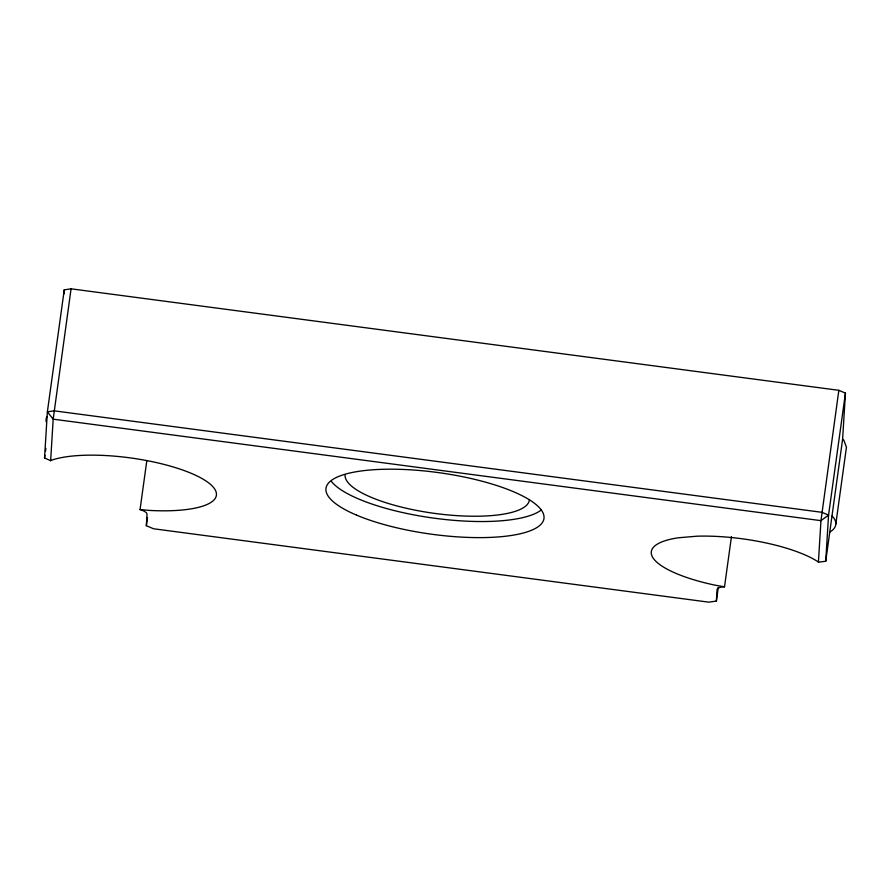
<?xml version="1.0" encoding="UTF-8"?>
<svg xmlns="http://www.w3.org/2000/svg" width="891" height="891" viewBox="0 0 891 891"><rect width="100%" height="100%" fill="white"/><g stroke="black" fill="none" stroke-linecap="round" stroke-linejoin="round"><path stroke-width="1.34" d="M146.815 460.692L140.054 509.541L149.142 510.398A89.534 25.215 7.9 0 0 199.005 476.93A89.534 25.215 7.9 0 0 51.578 460.213L50.642 460.703L44.55 457.996L47.368 411.854L64.252 289.853L71.068 288.829L838.843 390.314L845.436 393.109L842.608 439.241L825.734 561.252L818.417 562.188L817.559 561.464A89.534 25.215 7.9 0 0 696.896 536.204L678.274 537.785A89.534 25.215 7.9 0 0 715.473 585.253L724.517 586.79L731.455 536.605M50.642 460.703L53.182 419.171L71.068 288.829M64.007 293.919L64.252 289.853M718.269 587.381L716.386 601.046L708.868 602.171L153.597 528.775L146.336 525.701L147.026 514.252A15.971 4.5 7.9 0 0 140.667 509.73L140.054 509.541M716.386 601.046L717.077 589.597A15.971 4.5 7.9 0 1 723.893 586.813L724.517 586.79M818.417 562.188L820.956 520.656L838.843 390.314M825.734 561.252L828.552 515.109L845.436 393.109M44.55 457.996L44.929 455.256M45.497 451.158L45.875 448.418M146.336 525.701L147.46 517.504M835.814 524.097L846.45 447.215L843.822 440.277L842.608 439.241M831.971 516.123L833.185 517.159A89.534 25.215 7.9 0 1 829.588 532.228M541.283 509.953A110.038 30.985 7.9 0 1 433.939 518.15A110.038 30.985 7.9 0 1 331.407 481.43M529.41 499.506A92.976 26.184 7.9 0 1 435.643 513.528A92.976 26.184 7.9 0 1 345.084 475.148M46.254 421.944A89.534 25.215 7.9 0 1 47.011 416.509M828.552 515.109L820.956 520.656L53.182 419.171L47.368 411.854L54.195 410.84L821.97 512.325L828.552 515.109M356.567 515.132A110.038 30.985 7.9 0 0 539.879 525.345A110.038 30.985 7.9 0 0 408.624 469.713A110.038 30.985 7.9 0 0 356.567 515.132"/></g></svg>
